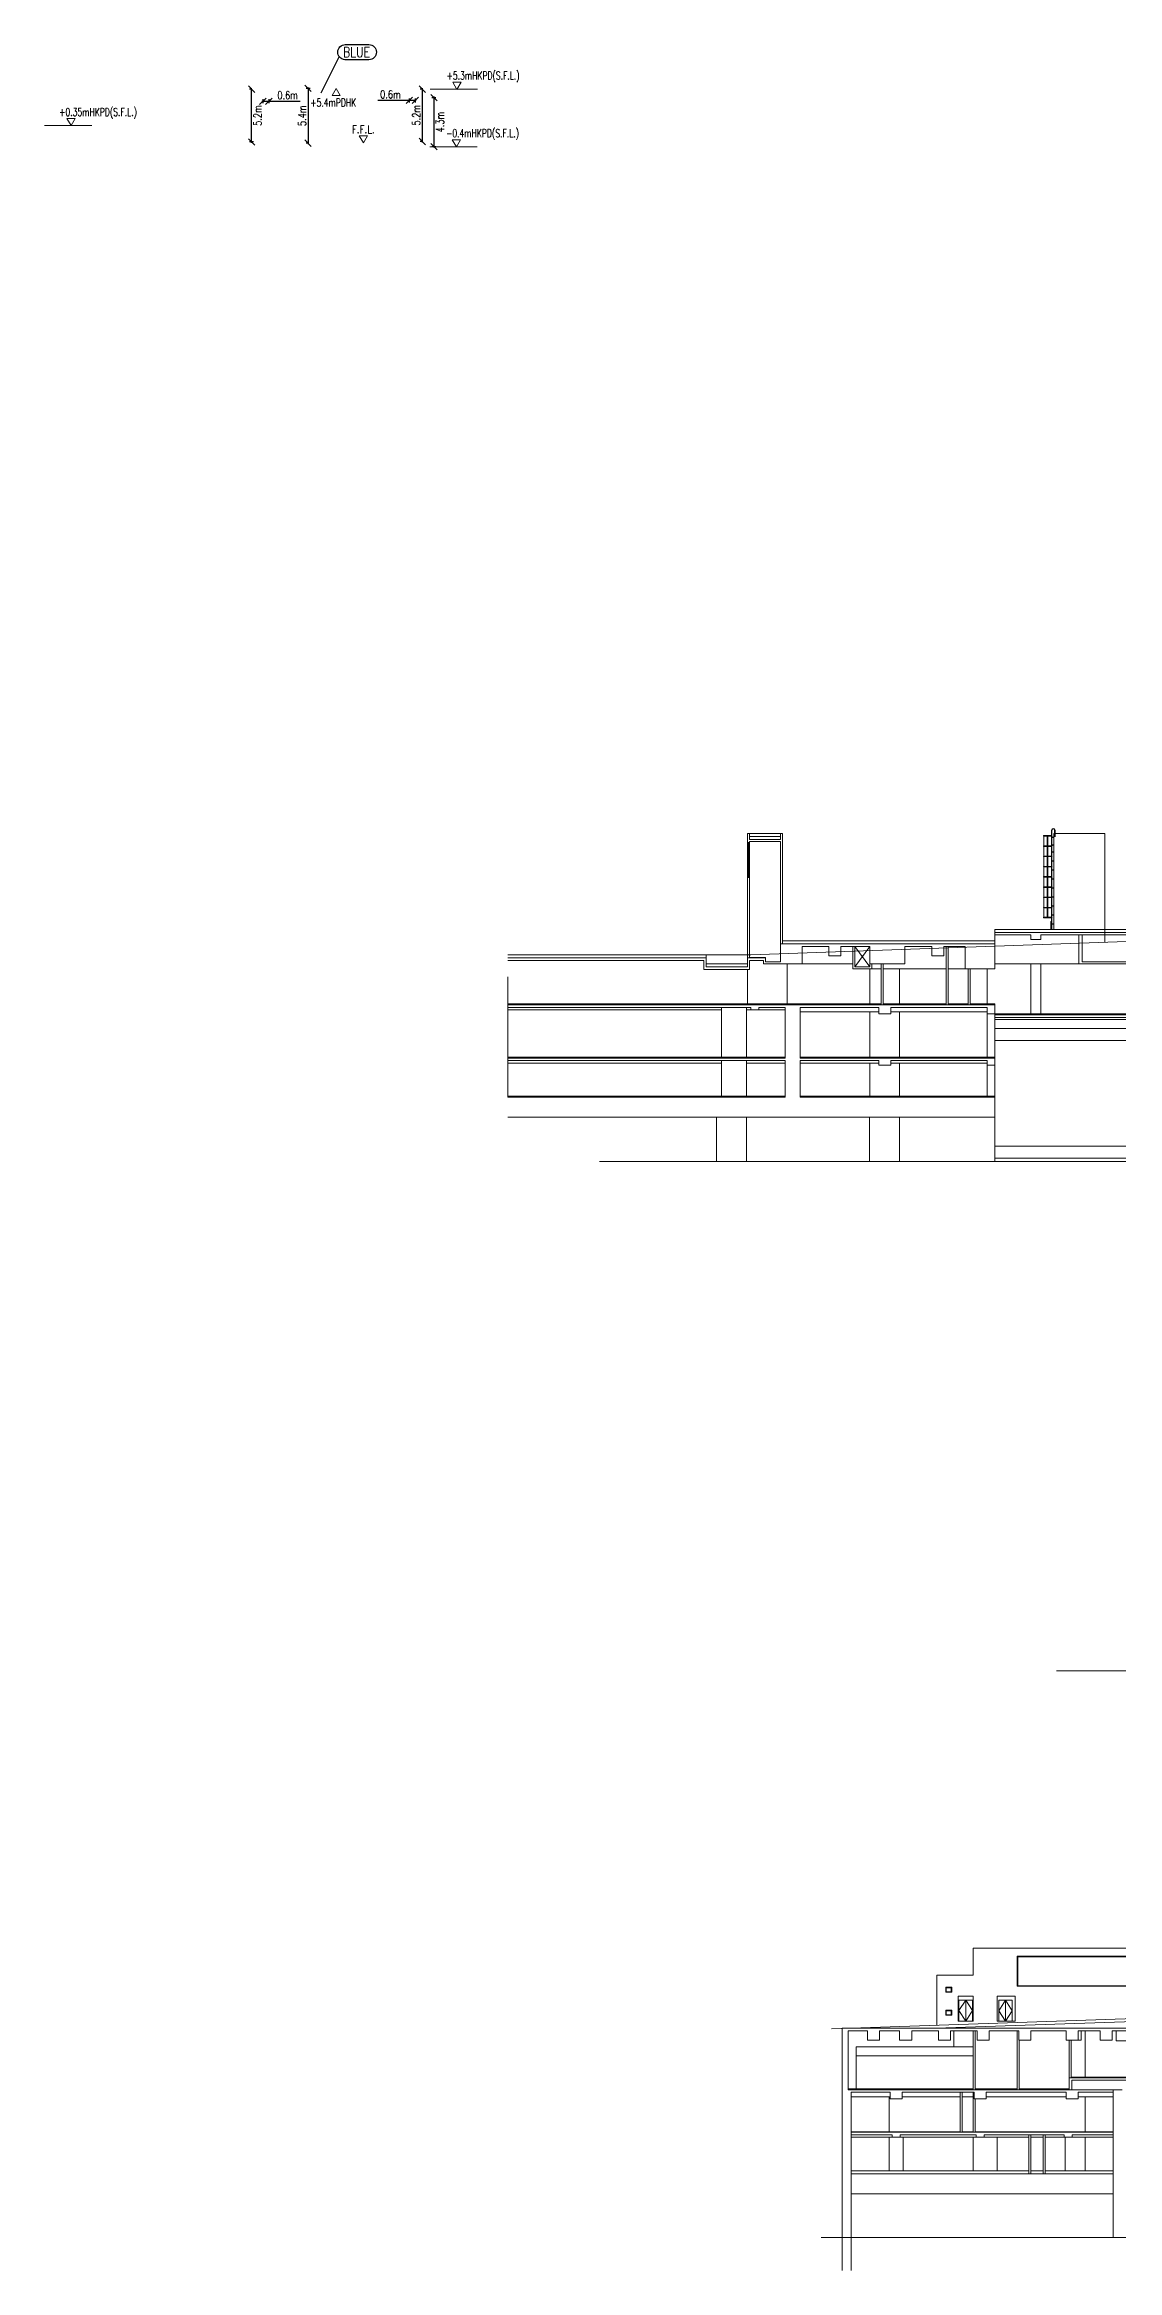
# Model space of a CAD drawing. Header units: millimetres. Extents: x 829698 to 839067, y 817400 to 823544.
# Drawn here: x 836623 to 837696, y 817915 to 820140 of the extents above; entities that cross this region are included whole.
import ezdxf
from ezdxf.enums import TextEntityAlignment as Align

# ---------------------------------------------------------------- set-up
doc = ezdxf.new("R2010")
doc.units = ezdxf.units.MM
doc.layers.add('01-feature', color=8, linetype='Continuous', lineweight=13)
doc.layers.add('01-txt', color=7, linetype='Continuous', lineweight=20)
doc.styles.add('ROMANS', font='romans.shx', dxfattribs={"width": 0.75})
doc.styles.get("Standard").update_dxf_attribs({"font": 'arial.ttf'})
doc.dimstyles.new('ISO-25', dxfattribs={"dimtxt": 2.5, "dimasz": 2.5, "dimexe": 1.25, "dimexo": 0.625, "dimtad": 1, "dimtxsty": 'Standard', "dimcen": 2.5, "dimadec": 0, "dimazin": 0, "dimtfac": 1, "dimtmove": 0, "dimatfit": 3, "dimfxl": 1, "dimarcsym": 0})

# ---------------------------------------------------------------- blocks, each defined once
blk = doc.blocks.new('_Oblique')
at = {"color": 0, "linetype": 'ByBlock', "lineweight": -2}
blk.add_line((-0.5, -0.5), (0.5, 0.5), dxfattribs=at)
blk = doc.blocks.new('*D26')
at = {"layer": '01-txt', "color": 0, "lineweight": -2, "transparency": 16777216}
for p, q in [((836840.6, 820083.6), (836847.6, 820083.6)), ((836841.6, 820085.6), (836841.6, 820081.6)), ((836847.6, 820085.6), (836847.6, 820081.6)), ((836847.6, 820083.6), (836878.9, 820083.6))]:
    blk.add_line(p, q, dxfattribs=at)
at = {"layer": 'Defpoints', "color": 0, "transparency": 16777216}
for p in [(836841.6, 820096.5), (836847.6, 820096.5), (836847.6, 820083.6)]:
    blk.add_point(p, dxfattribs=at)
at = {"layer": '01-txt', "color": 0, "lineweight": -2, "transparency": 16777216, "xscale": 6.4, "yscale": 6.4, "zscale": 6.4, "rotation": 180}
blk.add_blockref('_Oblique', (836841.6, 820083.6), dxfattribs=at)
at = {"layer": '01-txt', "color": 0, "lineweight": -2, "transparency": 16777216, "xscale": 6.4, "yscale": 6.4, "zscale": 6.4}
blk.add_blockref('_Oblique', (836847.6, 820083.6), dxfattribs=at)
at = {"layer": '01-txt', "color": 0, "lineweight": 20, "transparency": 16777216, "insert": (836866.4, 820089.6), "char_height": 8, "attachment_point": 5, "style": 'ROMANS'}
blk.add_mtext('0.6m', dxfattribs=at)
blk = doc.blocks.new('*D27')
at = {"layer": '01-txt', "color": 0, "lineweight": -2, "transparency": 16777216}
for p, q in [((836830.4, 820095.7), (836828.4, 820095.7)), ((836830.4, 820041.9), (836830.4, 820096.7)), ((836832.4, 820042.9), (836828.4, 820042.9))]:
    blk.add_line(p, q, dxfattribs=at)
at = {"layer": 'Defpoints', "color": 0, "transparency": 16777216}
for p in [(836830.4, 820095.7), (836831.1, 820095.7), (836847.9, 820042.9)]:
    blk.add_point(p, dxfattribs=at)
at = {"layer": '01-txt', "color": 0, "lineweight": -2, "transparency": 16777216, "xscale": 6.4, "yscale": 6.4, "zscale": 6.4}
for p, rotation in [((836830.4, 820095.7), 90), ((836830.4, 820042.9), 270)]:
    blk.add_blockref('_Oblique', p, dxfattribs=dict(at, rotation=rotation))
at = {"layer": '01-txt', "color": 0, "lineweight": 20, "transparency": 16777216, "insert": (836836.4, 820069.3), "char_height": 8, "attachment_point": 5, "rotation": 90, "style": 'ROMANS'}
blk.add_mtext('5.2m', dxfattribs=at)
blk = doc.blocks.new('*D28')
at = {"layer": '01-txt', "color": 0, "lineweight": -2, "transparency": 16777216}
for p, q in [((836888.8, 820096.5), (836884.8, 820096.5)), ((836886.8, 820097.5), (836886.8, 820040.7)), ((836886.8, 820041.7), (836884.8, 820041.7))]:
    blk.add_line(p, q, dxfattribs=at)
at = {"layer": 'Defpoints', "color": 0, "transparency": 16777216}
for p in [(836914.9, 820096.5), (836886.8, 820041.7), (836886.8, 820041.7)]:
    blk.add_point(p, dxfattribs=at)
at = {"layer": '01-txt', "color": 0, "lineweight": -2, "transparency": 16777216, "xscale": 6.4, "yscale": 6.4, "zscale": 6.4}
for p, rotation in [((836886.8, 820096.5), 90), ((836886.8, 820041.7), 270)]:
    blk.add_blockref('_Oblique', p, dxfattribs=dict(at, rotation=rotation))
at = {"layer": '01-txt', "color": 0, "lineweight": 20, "transparency": 16777216, "insert": (836880.8, 820069.1), "char_height": 8, "attachment_point": 5, "rotation": 90, "style": 'ROMANS'}
blk.add_mtext('5.4m', dxfattribs=at)
blk = doc.blocks.new('*D29')
at = {"layer": '01-txt', "color": 0, "lineweight": -2, "transparency": 16777216}
for p, q in [((837001.6, 820095.7), (836999, 820095.7)), ((837001, 820096.7), (837001, 820042.4)), ((837001.1, 820043.4), (836999, 820043.4))]:
    blk.add_line(p, q, dxfattribs=at)
at = {"layer": 'Defpoints', "color": 0, "transparency": 16777216}
for p in [(837003.6, 820095.7), (837001, 820043.4), (837003.1, 820043.4)]:
    blk.add_point(p, dxfattribs=at)
at = {"layer": '01-txt', "color": 0, "lineweight": -2, "transparency": 16777216, "xscale": 6.4, "yscale": 6.4, "zscale": 6.4}
for p, rotation in [((837001, 820095.7), 90), ((837001, 820043.4), 270)]:
    blk.add_blockref('_Oblique', p, dxfattribs=dict(at, rotation=rotation))
at = {"layer": '01-txt', "color": 0, "lineweight": 20, "transparency": 16777216, "insert": (836995, 820069.6), "char_height": 8, "attachment_point": 5, "rotation": 90, "style": 'ROMANS'}
blk.add_mtext('5.2m', dxfattribs=at)
blk = doc.blocks.new('*D30')
at = {"layer": '01-txt', "color": 0, "lineweight": -2, "transparency": 16777216}
for p, q in [((836988, 820084.5), (836956.7, 820084.5)), ((836988, 820086.5), (836988, 820082.5)), ((836995, 820084.5), (836988, 820084.5)), ((836994, 820086.5), (836994, 820082.5))]:
    blk.add_line(p, q, dxfattribs=at)
at = {"layer": 'Defpoints', "color": 0, "transparency": 16777216}
for p in [(836988, 820096.5), (836994, 820096.5), (836988, 820084.5)]:
    blk.add_point(p, dxfattribs=at)
at = {"layer": '01-txt', "color": 0, "lineweight": -2, "transparency": 16777216, "xscale": 6.4, "yscale": 6.4, "zscale": 6.4, "rotation": 180}
blk.add_blockref('_Oblique', (836988, 820084.5), dxfattribs=at)
at = {"layer": '01-txt', "color": 0, "lineweight": -2, "transparency": 16777216, "xscale": 6.4, "yscale": 6.4, "zscale": 6.4}
blk.add_blockref('_Oblique', (836994, 820084.5), dxfattribs=at)
at = {"layer": '01-txt', "color": 0, "lineweight": 20, "transparency": 16777216, "insert": (836969.2, 820090.5), "char_height": 8, "attachment_point": 5, "style": 'ROMANS'}
blk.add_mtext('0.6m', dxfattribs=at)
blk = doc.blocks.new('*D31')
at = {"layer": '01-txt', "color": 0, "lineweight": -2, "transparency": 16777216}
for p, q in [((837012.7, 820088.3), (837012.7, 820037.3)), ((837010.7, 820087.3), (837014.7, 820087.3)), ((837010.7, 820038.3), (837014.7, 820038.3))]:
    blk.add_line(p, q, dxfattribs=at)
at = {"layer": 'Defpoints', "color": 0, "transparency": 16777216}
for p in [(837008, 820087.3), (837008.5, 820038.3), (837012.7, 820038.3)]:
    blk.add_point(p, dxfattribs=at)
at = {"layer": '01-txt', "color": 0, "lineweight": -2, "transparency": 16777216, "xscale": 6.4, "yscale": 6.4, "zscale": 6.4}
for p, rotation in [((837012.7, 820087.3), 90), ((837012.7, 820038.3), 270)]:
    blk.add_blockref('_Oblique', p, dxfattribs=dict(at, rotation=rotation))
at = {"layer": '01-txt', "color": 0, "lineweight": 20, "transparency": 16777216, "insert": (837018.7, 820062.8), "char_height": 8, "attachment_point": 5, "rotation": 90, "style": 'ROMANS'}
blk.add_mtext('4.3m', dxfattribs=at)

msp = doc.modelspace()

# ---------------------------------------------------------------- linework, layer by layer
at = {"layer": '01-feature', "color": 8}
for p, q in [((837629.957, 819354.949), (837629.957, 819349.499)), ((837630.357, 819354.949), (837630.357, 819349.399)), ((837633.057, 819354.949), (837633.057, 819348.759)), ((837633.457, 819354.949), (837633.457, 819348.759)), ((837621.757, 819348.999), (837621.757, 819349.499)), ((837630.157, 819349.499), (837621.757, 819349.499)), ((837630.157, 819348.999), (837621.757, 819348.999)), ((837621.757, 819338.749), (837621.757, 819339.249)), ((837630.157, 819339.249), (837621.757, 819339.249)), ((837630.157, 819338.749), (837621.757, 819338.749)), ((837622.266, 819339.249), (837622.266, 819348.999)), ((837622.266, 819328.999), (837622.266, 819338.749)), ((837622.366, 819339.249), (837622.366, 819348.999)), ((837622.366, 819328.999), (837622.366, 819338.749)), ((837625.707, 819339.249), (837625.707, 819348.999)), ((837625.707, 819328.999), (837625.707, 819338.749)), ((837626.207, 819339.249), (837626.207, 819348.999)), ((837626.207, 819328.999), (837626.207, 819338.749)), ((837629.957, 819348.999), (837629.957, 819339.249)), ((837629.957, 819338.749), (837629.957, 819328.999)), ((837630.357, 819349.099), (837630.357, 819347.949)), ((837630.357, 819348.999), (837630.357, 819347.949)), ((837630.357, 819347.949), (837632.097, 819347.949)), ((837630.357, 819347.549), (837632.097, 819347.549)), ((837630.357, 819347.549), (837630.357, 819340.449)), ((837630.357, 819340.449), (837632.097, 819340.449)), ((837630.357, 819340.049), (837630.357, 819339.149)), ((837630.357, 819340.049), (837632.097, 819340.049)), ((837630.357, 819338.849), (837630.357, 819328.899)), ((837630.357, 819333.399), (837632.097, 819333.399)), ((837630.357, 819332.999), (837632.097, 819332.999)), ((837632.097, 819348.249), (837632.157, 819348.249)), ((837632.097, 819348.249), (837632.097, 819347.249)), ((837632.097, 819347.249), (837632.157, 819347.249)), ((837632.097, 819340.749), (837632.157, 819340.749)), ((837632.097, 819340.749), (837632.097, 819339.749)), ((837632.097, 819339.749), (837632.157, 819339.749)), ((837632.097, 819333.699), (837632.157, 819333.699)), ((837632.097, 819333.699), (837632.097, 819332.699)), ((837632.097, 819332.699), (837632.157, 819332.699)), ((837632.757, 819348.759), (837633.757, 819348.759)), ((837632.757, 819348.759), (837632.757, 819348.699)), ((837633.757, 819348.759), (837633.757, 819348.699)), ((837621.757, 819328.499), (837621.757, 819328.999)), ((837630.157, 819328.999), (837621.757, 819328.999)), ((837630.157, 819328.499), (837621.757, 819328.499)), ((837621.757, 819318.249), (837621.757, 819318.749)), ((837630.157, 819318.749), (837621.757, 819318.749)), ((837630.157, 819318.249), (837621.757, 819318.249)), ((837622.266, 819318.749), (837622.266, 819328.499)), ((837622.266, 819308.499), (837622.266, 819318.249)), ((837622.366, 819318.749), (837622.366, 819328.499)), ((837622.366, 819308.499), (837622.366, 819318.249)), ((837625.707, 819318.749), (837625.707, 819328.499)), ((837625.707, 819308.499), (837625.707, 819318.249)), ((837626.207, 819318.749), (837626.207, 819328.499)), ((837626.207, 819308.499), (837626.207, 819318.249)), ((837629.957, 819328.499), (837629.957, 819318.749)), ((837629.957, 819318.249), (837629.957, 819308.499)), ((837630.357, 819328.599), (837630.357, 819318.649)), ((837630.357, 819324.399), (837632.097, 819324.399)), ((837630.357, 819323.999), (837632.097, 819323.999)), ((837630.357, 819318.349), (837630.357, 819308.399)), ((837630.357, 819315.399), (837632.097, 819315.399)), ((837630.357, 819314.999), (837632.097, 819314.999)), ((837632.097, 819324.699), (837632.157, 819324.699)), ((837632.097, 819324.699), (837632.097, 819323.699)), ((837632.097, 819323.699), (837632.157, 819323.699)), ((837632.097, 819315.699), (837632.157, 819315.699)), ((837632.097, 819315.699), (837632.097, 819314.699)), ((837632.097, 819314.699), (837632.157, 819314.699)), ((837621.757, 819307.999), (837621.757, 819308.499)), ((837630.157, 819308.499), (837621.757, 819308.499)), ((837630.157, 819307.999), (837621.757, 819307.999)), ((837621.757, 819297.749), (837621.757, 819298.249)), ((837630.157, 819298.249), (837621.757, 819298.249)), ((837630.157, 819297.749), (837621.757, 819297.749)), ((837621.757, 819287.499), (837621.757, 819287.999)), ((837630.157, 819287.999), (837621.757, 819287.999)), ((837630.157, 819287.499), (837621.757, 819287.499)), ((837622.266, 819298.249), (837622.266, 819307.999)), ((837622.266, 819287.999), (837622.266, 819297.749)), ((837622.266, 819277.749), (837622.266, 819287.499)), ((837622.366, 819298.249), (837622.366, 819307.999)), ((837622.366, 819287.999), (837622.366, 819297.749)), ((837622.366, 819277.749), (837622.366, 819287.499)), ((837625.707, 819298.249), (837625.707, 819307.999)), ((837625.707, 819287.999), (837625.707, 819297.749)), ((837625.707, 819277.749), (837625.707, 819287.499)), ((837626.207, 819298.249), (837626.207, 819307.999)), ((837626.207, 819287.999), (837626.207, 819297.749)), ((837626.207, 819277.749), (837626.207, 819287.499)), ((837629.957, 819307.999), (837629.957, 819298.249)), ((837629.957, 819297.749), (837629.957, 819287.999)), ((837629.957, 819287.499), (837629.957, 819277.749)), ((837630.357, 819308.099), (837630.357, 819298.149)), ((837630.357, 819306.399), (837632.097, 819306.399)), ((837630.357, 819305.999), (837632.097, 819305.999)), ((837630.357, 819297.849), (837630.357, 819287.899)), ((837630.357, 819297.399), (837632.097, 819297.399)), ((837630.357, 819296.999), (837632.097, 819296.999)), ((837630.357, 819288.399), (837632.097, 819288.399)), ((837630.357, 819287.999), (837632.097, 819287.999)), ((837630.357, 819287.599), (837630.357, 819277.649)), ((837632.097, 819306.699), (837632.157, 819306.699)), ((837632.097, 819306.699), (837632.097, 819305.699)), ((837632.097, 819305.699), (837632.157, 819305.699)), ((837632.097, 819297.699), (837632.157, 819297.699)), ((837632.097, 819297.699), (837632.097, 819296.699)), ((837632.097, 819296.699), (837632.157, 819296.699)), ((837632.097, 819288.699), (837632.157, 819288.699)), ((837632.097, 819288.699), (837632.097, 819287.699)), ((837632.097, 819287.699), (837632.157, 819287.699)), ((837621.757, 819277.249), (837621.757, 819277.749)), ((837630.157, 819277.749), (837621.757, 819277.749)), ((837630.157, 819277.249), (837621.757, 819277.249)), ((837621.757, 819267.449), (837621.757, 819267.949)), ((837630.157, 819267.949), (837621.757, 819267.949)), ((837630.157, 819267.449), (837621.757, 819267.449)), ((837622.266, 819267.949), (837622.266, 819277.249)), ((837622.366, 819267.949), (837622.366, 819277.249)), ((837625.707, 819267.949), (837625.707, 819277.249)), ((837626.207, 819267.949), (837626.207, 819277.249)), ((837629.957, 819277.249), (837629.957, 819267.949)), ((837629.957, 819267.449), (837629.957, 819255.699)), ((837630.357, 819279.399), (837632.097, 819279.399)), ((837630.357, 819278.999), (837632.097, 819278.999)), ((837630.357, 819277.349), (837630.357, 819270.399)), ((837630.357, 819270.399), (837632.097, 819270.399)), ((837630.357, 819267.849), (837630.357, 819269.999)), ((837630.357, 819269.999), (837632.097, 819269.999)), ((837630.357, 819261.399), (837630.357, 819267.549)), ((837632.097, 819279.699), (837632.157, 819279.699)), ((837632.097, 819279.699), (837632.097, 819278.699)), ((837632.097, 819278.699), (837632.157, 819278.699)), ((837632.097, 819270.699), (837632.157, 819270.699)), ((837632.097, 819270.699), (837632.097, 819269.699)), ((837632.097, 819269.699), (837632.157, 819269.699)), ((837630.357, 819261.399), (837632.097, 819261.399)), ((837630.357, 819260.999), (837632.097, 819260.999)), ((837630.357, 819260.999), (837630.357, 819255.699)), ((837632.097, 819261.699), (837632.157, 819261.699)), ((837632.097, 819261.699), (837632.097, 819260.699)), ((837632.097, 819260.699), (837632.157, 819260.699))]:
    msp.add_line(p, q, dxfattribs=at)
at = {"layer": '01-feature'}
for p, q in [((837326.156, 819351.699), (837328.156, 819351.699)), ((837326.156, 819351.699), (837326.156, 819342.699)), ((837326.156, 819342.699), (837328.156, 819342.699)), ((837326.656, 819342.199), (837326.656, 819308.199)), ((837327.656, 819342.199), (837327.656, 819308.199)), ((837328.156, 819351.699), (837328.156, 819345.699)), ((837359.157, 819351.699), (837328.156, 819351.699)), ((837359.157, 819348.699), (837328.156, 819348.699)), ((837328.156, 819345.699), (837359.157, 819345.699)), ((837328.156, 819343.699), (837359.157, 819343.699)), ((837328.156, 819343.699), (837328.156, 819342.699)), ((837359.157, 819351.699), (837361.157, 819351.699)), ((837359.157, 819351.699), (837359.157, 819345.699)), ((837359.157, 819343.699), (837359.157, 819241.199)), ((837361.157, 819351.699), (837361.157, 819241.199)), ((837632.157, 819351.699), (837683.157, 819351.699)), ((837632.157, 819351.699), (837632.157, 819255.699)), ((837683.157, 819255.699), (837683.157, 819351.699)), ((837326.156, 819307.699), (837328.156, 819307.699)), ((837326.156, 819307.699), (837326.156, 819227.199)), ((837328.156, 819307.699), (837328.156, 819227.199)), ((837329.407, 819230.199), (838011.157, 819254.699)), ((837573.366, 819244.199), (837361.157, 819244.199)), ((838014.833, 819255.699), (837573.366, 819255.699)), ((837573.366, 819252.699), (837573.366, 819255.699)), ((838051.657, 819252.699), (837573.366, 819252.699)), ((837573.366, 819252.699), (837573.366, 819241.199)), ((837609.157, 819250.199), (837573.366, 819250.199)), ((837609.157, 819250.199), (837609.157, 819245.599)), ((837619.157, 819245.599), (837609.157, 819245.599)), ((837704.261, 819250.199), (837619.157, 819250.199)), ((837619.157, 819250.199), (837619.157, 819245.599)), ((837657.172, 819250.199), (837657.172, 819221.199)), ((837660.661, 819250.199), (837660.661, 819223.199)), ((837683.157, 819255.699), (837683.157, 819242.912)), ((837284.757, 819230.199), (837086.479, 819230.199)), ((837284.757, 819227.199), (837086.479, 819227.199)), ((837282.257, 819224.699), (837086.479, 819224.699)), ((837282.257, 819224.699), (837282.257, 819215.699)), ((837284.757, 819227.199), (837284.757, 819230.199)), ((837284.757, 819230.199), (837329.407, 819230.199)), ((837284.757, 819227.199), (837284.757, 819218.199)), ((837326.156, 819221.199), (837284.757, 819221.199)), ((837326.156, 819227.199), (837326.156, 819218.199)), ((837344.157, 819227.199), (837326.156, 819227.199)), ((837344.157, 819227.699), (837328.156, 819227.699)), ((837328.156, 819224.699), (837328.156, 819215.699)), ((837342.157, 819224.699), (837328.156, 819224.699)), ((837342.157, 819224.699), (837342.157, 819221.199)), ((837380.657, 819221.199), (837342.157, 819221.199)), ((837344.157, 819227.199), (837344.157, 819227.699)), ((837344.157, 819227.199), (837344.157, 819223.199)), ((837359.157, 819223.199), (837344.157, 819223.199)), ((837573.366, 819241.199), (837359.157, 819241.199)), ((837359.157, 819241.199), (837359.157, 819223.199)), ((837431.206, 819221.199), (837361.157, 819221.199)), ((837365.657, 819221.199), (837365.657, 819181.199)), ((837407.407, 819238.799), (837380.657, 819238.799)), ((837380.657, 819238.799), (837380.657, 819221.199)), ((837407.407, 819238.799), (837407.407, 819229.199)), ((837419.407, 819229.199), (837407.407, 819229.199)), ((837448.157, 819238.799), (837419.407, 819238.799)), ((837419.407, 819238.799), (837419.407, 819229.199)), ((837431.206, 819238.799), (837431.206, 819216.199)), ((837448.206, 819218.199), (837433.206, 819238.799)), ((837433.206, 819218.199), (837448.206, 819238.799)), ((837433.206, 819238.799), (837433.206, 819218.199)), ((837433.206, 819234.469), (837433.206, 819218.199)), ((837433.206, 819232.699), (837433.206, 819218.199)), ((837448.157, 819238.799), (837448.157, 819221.199)), ((837483.157, 819221.199), (837448.157, 819221.199)), ((837448.206, 819221.199), (837448.206, 819218.199)), ((837448.206, 819221.199), (837448.206, 819218.199)), ((837450.206, 819221.199), (837450.206, 819216.199)), ((837459.657, 819221.199), (837459.657, 819180.199)), ((837461.657, 819221.199), (837461.657, 819180.199)), ((837510.415, 819238.799), (837483.157, 819238.799)), ((837483.157, 819238.799), (837483.157, 819221.199)), ((837510.415, 819238.799), (837510.415, 819229.199)), ((837522.415, 819229.199), (837510.415, 819229.199)), ((837543.657, 819238.799), (837522.415, 819238.799)), ((837522.415, 819238.799), (837522.415, 819229.199)), ((837524.652, 819238.799), (837524.652, 819180.199)), ((837526.657, 819238.799), (837526.657, 819180.199)), ((837543.657, 819238.799), (837543.657, 819216.199)), ((837573.366, 819241.199), (837573.366, 819216.199)), ((837573.366, 819238.799), (837573.366, 819216.199)), ((837573.366, 819238.799), (837573.366, 819216.199)), ((837657.172, 819221.199), (837573.366, 819221.199)), ((837609.157, 819221.199), (837609.157, 819171.199)), ((837619.157, 819221.199), (837619.157, 819171.199)), ((837914.657, 819221.199), (837657.172, 819221.199)), ((837916.657, 819223.199), (837660.661, 819223.199)), ((837086.479, 819088.199), (837086.479, 819208.375)), ((837328.156, 819215.699), (837282.257, 819215.699)), ((837326.156, 819218.199), (837284.757, 819218.199)), ((837326.157, 819215.699), (837326.157, 819181.199)), ((837450.206, 819216.199), (837431.206, 819216.199)), ((837448.206, 819218.199), (837433.206, 819218.199)), ((837448.157, 819216.199), (837448.157, 819181.199)), ((837450.206, 819216.199), (837459.657, 819216.199)), ((837461.657, 819216.199), (837524.652, 819216.199)), ((837478.108, 819216.199), (837478.108, 819181.199)), ((837526.657, 819216.199), (837543.657, 819216.199)), ((837573.366, 819216.199), (837543.657, 819216.199)), ((837546.657, 819216.199), (837546.657, 819180.199)), ((837548.684, 819216.199), (837548.684, 819180.199)), ((837565.622, 819216.199), (837565.622, 819181.199)), ((837459.657, 819181.199), (837086.479, 819181.199)), ((837573.366, 819180.199), (837086.479, 819180.199)), ((837329.406, 819177.699), (837086.479, 819177.699)), ((837300.157, 819177.699), (837300.157, 819128.199)), ((837325.157, 819177.699), (837325.157, 819128.199)), ((837329.406, 819177.699), (837329.406, 819175.199)), ((837363.656, 819177.699), (837337.406, 819177.699)), ((837337.406, 819177.699), (837337.406, 819175.199)), ((837363.656, 819177.699), (837363.656, 819127.199)), ((837457.157, 819177.699), (837378.656, 819177.699)), ((837378.656, 819177.699), (837378.656, 819127.199)), ((837457.157, 819177.699), (837457.157, 819171.199)), ((837524.652, 819181.199), (837461.657, 819181.199)), ((837565.622, 819177.699), (837469.157, 819177.699)), ((837469.157, 819177.699), (837469.157, 819171.199)), ((837546.657, 819181.199), (837526.657, 819181.199)), ((837573.366, 819181.199), (837548.684, 819181.199)), ((837565.622, 819177.699), (837565.622, 819171.199)), ((837573.366, 819181.199), (837573.366, 819180.199)), ((837573.366, 819180.199), (837573.366, 819169.199)), ((837300.157, 819175.199), (837086.479, 819175.199)), ((837363.656, 819175.199), (837325.157, 819175.199)), ((837337.406, 819175.199), (837329.406, 819175.199)), ((837457.157, 819173.199), (837378.656, 819173.199)), ((837448.157, 819173.199), (837448.157, 819128.199)), ((837469.157, 819171.199), (837457.157, 819171.199)), ((837565.622, 819173.199), (837469.157, 819173.199)), ((837478.108, 819173.199), (837478.108, 819128.199)), ((837565.622, 819171.199), (837565.622, 819128.199)), ((837573.366, 819171.199), (837565.622, 819171.199)), ((837573.366, 819171.199), (837914.657, 819171.199)), ((837573.366, 819170.199), (837914.657, 819170.199)), ((837573.366, 819169.199), (837573.366, 819127.199)), ((838209.657, 819167.749), (837573.366, 819167.749)), ((838166.551, 819165.849), (837573.366, 819165.849)), ((837573.366, 819156.849), (838030.638, 819156.849)), ((838151.327, 819144.849), (837573.366, 819144.849)), ((837363.656, 819128.199), (837086.479, 819128.199)), ((837363.656, 819127.199), (837086.479, 819127.199)), ((837363.656, 819124.699), (837086.479, 819124.699)), ((837300.157, 819122.199), (837086.479, 819122.199)), ((837300.157, 819124.699), (837300.157, 819089.199)), ((837325.157, 819124.699), (837325.157, 819089.199)), ((837363.656, 819122.199), (837325.157, 819122.199)), ((837363.656, 819124.699), (837363.656, 819088.199)), ((837573.366, 819128.199), (837378.656, 819128.199)), ((837573.366, 819127.199), (837378.656, 819127.199)), ((837457.157, 819124.699), (837378.656, 819124.699)), ((837378.656, 819124.699), (837378.656, 819088.199)), ((837457.157, 819122.199), (837378.656, 819122.199)), ((837448.157, 819122.199), (837448.157, 819089.199)), ((837457.157, 819124.699), (837457.157, 819120.199)), ((837469.157, 819120.199), (837457.157, 819120.199)), ((837565.622, 819124.699), (837469.157, 819124.699)), ((837469.157, 819124.699), (837469.157, 819120.199)), ((837565.622, 819122.199), (837469.157, 819122.199)), ((837478.108, 819122.199), (837478.108, 819089.199)), ((837565.622, 819124.699), (837565.622, 819120.199)), ((837573.366, 819120.199), (837565.622, 819120.199)), ((837565.622, 819120.199), (837565.622, 819089.199)), ((837573.366, 819127.199), (837573.366, 819023.814)), ((837363.656, 819089.199), (837086.479, 819089.199)), ((837363.656, 819088.199), (837086.479, 819088.199)), ((837573.366, 819089.199), (837378.656, 819089.199)), ((837573.366, 819088.199), (837378.656, 819088.199)), ((837573.366, 819068.199), (837086.479, 819068.199)), ((837295.157, 819023.814), (837295.157, 819068.199)), ((837325.157, 819023.814), (837325.157, 819068.199)), ((837448.108, 819023.814), (837448.108, 819068.199)), ((837478.108, 819023.814), (837478.108, 819068.199)), ((838151.327, 819039.199), (837573.366, 819039.199)), ((838151.327, 819027.199), (837573.366, 819027.199)), ((837551.633, 818237.289), (837740.133, 818237.289)), ((837551.633, 818210.289), (837551.633, 818237.289)), ((837515.133, 818210.289), (837551.633, 818210.289)), ((837515.133, 818210.289), (837515.133, 818160.325)), ((837537.433, 818185.527), (837537.433, 818164.527)), ((837537.433, 818185.527), (837550.833, 818185.527)), ((837544.133, 818185.527), (837544.133, 818164.527)), ((837550.833, 818185.527), (837550.833, 818164.527)), ((837577.183, 818185.366), (837577.183, 818164.366)), ((837577.183, 818185.366), (837590.583, 818185.366)), ((837583.883, 818185.366), (837583.883, 818164.366)), ((837590.583, 818185.366), (837590.583, 818164.366)), ((837900.133, 818173.289), (837410.133, 818156.789)), ((837420.633, 818157.289), (837465.45, 818157.289)), ((837420.633, 818157.289), (837420.633, 817915.152)), ((837426.633, 818157.289), (837721.617, 818157.289)), ((837426.633, 818154.789), (837445.883, 818154.789)), ((837426.633, 818154.789), (837426.633, 818095.789)), ((837445.883, 818154.789), (837445.883, 818145.289)), ((837457.883, 818154.789), (837478.133, 818154.789)), ((837457.883, 818154.789), (837457.883, 818145.289)), ((837475.45, 818157.289), (837510.784, 818157.289)), ((837478.133, 818154.789), (837478.133, 818145.289)), ((837490.133, 818154.789), (837516.883, 818154.789)), ((837490.133, 818154.789), (837490.133, 818145.289)), ((837900.234, 818170.291), (837514.123, 818157.289)), ((837516.883, 818154.789), (837516.883, 818145.289)), ((837520.784, 818157.289), (837556.117, 818157.289)), ((837528.883, 818154.789), (837555.633, 818154.789)), ((837528.883, 818154.789), (837528.883, 818145.289)), ((837532.133, 818154.789), (837532.133, 818138.789)), ((837537.433, 818164.527), (837550.833, 818164.527)), ((837551.633, 818154.789), (837551.633, 818095.789)), ((837553.633, 818154.789), (837553.633, 818095.789)), ((837555.633, 818154.789), (837555.633, 818145.289)), ((837566.117, 818157.289), (837604.284, 818157.289)), ((837567.633, 818154.789), (837597.133, 818154.789)), ((837567.633, 818154.789), (837567.633, 818145.289)), ((837577.183, 818164.366), (837590.583, 818164.366)), ((837595.633, 818154.789), (837595.633, 818095.789)), ((837597.133, 818154.789), (837597.133, 818145.289)), ((837609.133, 818154.789), (837644.534, 818154.789)), ((837609.133, 818154.789), (837609.133, 818145.289)), ((837614.284, 818157.289), (837654.117, 818157.289)), ((837644.534, 818154.789), (837644.534, 818145.289)), ((837656.555, 818154.789), (837678.633, 818154.789)), ((837656.555, 818154.789), (837656.555, 818145.289)), ((837659.408, 818154.789), (837659.408, 818145.289)), ((837663.633, 818154.789), (837663.633, 818108.289)), ((837664.117, 818157.289), (837695.09, 818157.289)), ((837678.633, 818154.789), (837678.633, 818145.289)), ((837690.633, 818154.789), (837721.617, 818154.789)), ((837690.633, 818154.789), (837690.633, 818145.289)), ((837694.578, 818154.789), (837694.578, 818144.789)), ((837434.633, 818138.789), (837551.633, 818138.789)), ((837434.633, 818138.789), (837434.633, 818096.789)), ((837434.633, 818129.789), (837551.633, 818129.789)), ((837445.883, 818145.289), (837457.883, 818145.289)), ((837478.133, 818145.289), (837490.133, 818145.289)), ((837516.883, 818145.289), (837528.883, 818145.289)), ((837555.633, 818145.289), (837567.633, 818145.289)), ((837597.133, 818145.289), (837609.133, 818145.289)), ((837597.633, 818145.289), (837597.633, 818095.789)), ((837644.534, 818145.289), (837656.555, 818145.289)), ((837647.633, 818145.289), (837647.633, 818107.789)), ((837649.633, 818145.289), (837649.633, 818107.789)), ((837656.555, 818145.289), (837659.408, 818145.289)), ((837678.633, 818145.289), (837690.633, 818145.289)), ((837694.578, 818144.789), (837723.578, 818144.789)), ((837647.633, 818107.789), (837864.633, 818107.789)), ((837647.633, 818107.789), (837647.633, 818095.789)), ((837649.633, 818108.289), (837786.133, 818108.289)), ((837426.633, 818096.789), (837551.633, 818096.789)), ((837426.633, 818095.789), (837691.367, 818095.789)), ((837429.633, 818093.289), (837468.633, 818093.289)), ((837429.633, 818093.289), (837429.633, 817915.152)), ((837429.633, 818088.789), (837468.633, 818088.789)), ((837467.633, 818088.789), (837467.633, 818053.789)), ((837468.633, 818093.289), (837468.633, 818086.789)), ((837468.633, 818086.789), (837480.633, 818086.789)), ((837480.633, 818093.289), (837552.633, 818093.289)), ((837480.633, 818093.289), (837480.633, 818086.789)), ((837480.633, 818088.789), (837538.633, 818088.789)), ((837538.633, 818093.289), (837538.633, 818053.289)), ((837540.633, 818093.289), (837540.633, 818053.289)), ((837540.633, 818088.789), (837551.633, 818088.789)), ((837551.633, 818093.289), (837551.633, 818053.289)), ((837552.633, 818093.289), (837552.633, 818086.789)), ((837552.633, 818086.789), (837564.633, 818086.789)), ((837553.633, 818096.789), (837595.633, 818096.789)), ((837553.633, 818086.789), (837553.633, 818053.289)), ((837564.633, 818093.289), (837644.534, 818093.289)), ((837564.633, 818093.289), (837564.633, 818086.789)), ((837564.633, 818088.789), (837644.534, 818088.789)), ((837597.633, 818096.789), (837647.633, 818096.789)), ((837644.534, 818093.289), (837644.534, 818086.789)), ((837644.534, 818086.789), (837656.555, 818086.789)), ((837656.555, 818093.289), (837691.367, 818093.289)), ((837656.555, 818093.289), (837656.555, 818086.789)), ((837656.555, 818088.789), (837691.367, 818088.789)), ((837663.633, 818088.789), (837663.633, 818053.789)), ((837691.367, 818095.789), (837691.367, 817948.285)), ((837691.367, 818095.789), (837700.486, 818095.789)), ((837429.633, 818053.789), (837538.633, 818053.789)), ((837429.633, 818053.289), (837691.367, 818053.289)), ((837429.633, 818050.789), (837470.633, 818050.789)), ((837429.633, 818048.289), (837607.133, 818048.289)), ((837467.633, 818014.789), (837467.633, 818048.289)), ((837470.633, 818050.789), (837470.633, 818048.289)), ((837470.633, 818048.289), (837478.633, 818048.289)), ((837478.633, 818050.789), (837554.633, 818050.789)), ((837478.633, 818050.789), (837478.633, 818048.289)), ((837481.633, 818014.789), (837481.633, 818048.289)), ((837540.633, 818053.789), (837551.633, 818053.789)), ((837551.633, 818014.789), (837551.633, 818048.289)), ((837553.633, 818053.789), (837691.367, 818053.789)), ((837554.633, 818050.789), (837554.633, 818048.289)), ((837554.633, 818048.289), (837562.633, 818048.289)), ((837562.633, 818050.789), (837642.39, 818050.789)), ((837562.633, 818050.789), (837562.633, 818048.289)), ((837575.633, 818014.789), (837575.633, 818048.289)), ((837607.133, 818011.789), (837607.133, 818050.789)), ((837609.133, 818011.789), (837609.133, 818050.789)), ((837609.133, 818048.289), (837621.633, 818048.289)), ((837621.633, 818011.789), (837621.633, 818050.789)), ((837623.633, 818011.789), (837623.633, 818050.789)), ((837623.633, 818048.289), (837691.367, 818048.289)), ((837642.39, 818050.789), (837642.39, 818048.289)), ((837642.39, 818048.289), (837650.414, 818048.289)), ((837643.633, 818014.789), (837643.633, 818048.289)), ((837650.414, 818050.789), (837691.367, 818050.789)), ((837650.414, 818050.789), (837650.414, 818048.289)), ((837663.633, 818014.789), (837663.633, 818048.289)), ((837429.633, 818011.789), (837691.367, 818011.789)), ((837621.633, 818014.789), (837609.133, 818014.789)), ((837429.633, 817991.789), (837691.367, 817991.789))]:
    msp.add_line(p, q, dxfattribs=at)
for points in [[(837326.156, 819307.699), (837328.156, 819307.699), (837328.156, 819342.699), (837326.156, 819342.699)], [(837326.656, 819342.199), (837327.656, 819342.199), (837327.656, 819342.699), (837326.656, 819342.699)], [(837326.773, 819341.363), (837327.639, 819341.863), (837327.589, 819341.949), (837326.723, 819341.449)], [(837326.773, 819340.613), (837327.639, 819341.113), (837327.589, 819341.199), (837326.723, 819340.699)], [(837326.773, 819339.863), (837327.639, 819340.363), (837327.589, 819340.449), (837326.723, 819339.949)], [(837326.773, 819339.113), (837327.639, 819339.613), (837327.589, 819339.699), (837326.723, 819339.199)], [(837326.773, 819338.363), (837327.639, 819338.863), (837327.589, 819338.949), (837326.723, 819338.449)], [(837326.773, 819337.613), (837327.639, 819338.113), (837327.589, 819338.199), (837326.723, 819337.699)], [(837326.773, 819336.863), (837327.639, 819337.363), (837327.589, 819337.449), (837326.723, 819336.949)], [(837326.773, 819336.113), (837327.639, 819336.613), (837327.589, 819336.699), (837326.723, 819336.199)], [(837326.773, 819335.363), (837327.639, 819335.863), (837327.589, 819335.949), (837326.723, 819335.449)], [(837326.773, 819334.613), (837327.639, 819335.113), (837327.589, 819335.199), (837326.723, 819334.699)], [(837326.773, 819333.863), (837327.639, 819334.363), (837327.589, 819334.449), (837326.723, 819333.949)], [(837326.773, 819333.113), (837327.639, 819333.613), (837327.589, 819333.699), (837326.723, 819333.199)], [(837326.773, 819332.363), (837327.639, 819332.863), (837327.589, 819332.949), (837326.723, 819332.449)], [(837326.773, 819331.613), (837327.639, 819332.113), (837327.589, 819332.199), (837326.723, 819331.699)], [(837326.773, 819330.863), (837327.639, 819331.363), (837327.589, 819331.449), (837326.723, 819330.949)], [(837326.773, 819330.113), (837327.639, 819330.613), (837327.589, 819330.699), (837326.723, 819330.199)], [(837326.773, 819329.363), (837327.639, 819329.863), (837327.589, 819329.949), (837326.723, 819329.449)], [(837326.773, 819328.613), (837327.639, 819329.113), (837327.589, 819329.199), (837326.723, 819328.699)], [(837326.773, 819327.863), (837327.639, 819328.363), (837327.589, 819328.449), (837326.723, 819327.949)], [(837326.773, 819327.113), (837327.639, 819327.613), (837327.589, 819327.699), (837326.723, 819327.199)], [(837326.773, 819326.363), (837327.639, 819326.863), (837327.589, 819326.949), (837326.723, 819326.449)], [(837326.773, 819325.613), (837327.639, 819326.113), (837327.589, 819326.199), (837326.723, 819325.699)], [(837326.773, 819324.863), (837327.639, 819325.363), (837327.589, 819325.449), (837326.723, 819324.949)], [(837326.773, 819324.113), (837327.639, 819324.613), (837327.589, 819324.699), (837326.723, 819324.199)], [(837326.773, 819323.363), (837327.639, 819323.863), (837327.589, 819323.949), (837326.723, 819323.449)], [(837326.773, 819322.613), (837327.639, 819323.113), (837327.589, 819323.199), (837326.723, 819322.699)], [(837326.773, 819321.863), (837327.639, 819322.363), (837327.589, 819322.449), (837326.723, 819321.949)], [(837326.773, 819321.113), (837327.639, 819321.613), (837327.589, 819321.699), (837326.723, 819321.199)], [(837326.773, 819320.363), (837327.639, 819320.863), (837327.589, 819320.949), (837326.723, 819320.449)], [(837326.773, 819319.613), (837327.639, 819320.113), (837327.589, 819320.199), (837326.723, 819319.699)], [(837326.773, 819318.863), (837327.639, 819319.363), (837327.589, 819319.449), (837326.723, 819318.949)], [(837326.773, 819318.113), (837327.639, 819318.613), (837327.589, 819318.699), (837326.723, 819318.199)], [(837326.773, 819317.363), (837327.639, 819317.863), (837327.589, 819317.949), (837326.723, 819317.449)], [(837326.773, 819316.613), (837327.639, 819317.113), (837327.589, 819317.199), (837326.723, 819316.699)], [(837326.773, 819315.863), (837327.639, 819316.363), (837327.589, 819316.449), (837326.723, 819315.949)], [(837326.773, 819315.113), (837327.639, 819315.613), (837327.589, 819315.699), (837326.723, 819315.199)], [(837326.773, 819314.363), (837327.639, 819314.863), (837327.589, 819314.949), (837326.723, 819314.449)], [(837326.773, 819313.613), (837327.639, 819314.113), (837327.589, 819314.199), (837326.723, 819313.699)], [(837326.773, 819312.863), (837327.639, 819313.363), (837327.589, 819313.449), (837326.723, 819312.949)], [(837326.773, 819312.113), (837327.639, 819312.613), (837327.589, 819312.699), (837326.723, 819312.199)], [(837326.773, 819311.363), (837327.639, 819311.863), (837327.589, 819311.949), (837326.723, 819311.449)], [(837326.773, 819310.613), (837327.639, 819311.113), (837327.589, 819311.199), (837326.723, 819310.699)], [(837326.773, 819309.863), (837327.639, 819310.363), (837327.589, 819310.449), (837326.723, 819309.949)], [(837326.773, 819309.113), (837327.639, 819309.613), (837327.589, 819309.699), (837326.723, 819309.199)], [(837326.773, 819308.363), (837327.639, 819308.863), (837327.589, 819308.949), (837326.723, 819308.449)], [(837326.656, 819307.699), (837327.656, 819307.699), (837327.656, 819308.199), (837326.656, 819308.199)], [(837715.633, 818199.289), (837595.633, 818199.289), (837595.633, 818229.289), (837715.633, 818229.289)], [(837715.133, 818199.789), (837596.133, 818199.789), (837596.133, 818228.789), (837715.133, 818228.789)], [(837530.133, 818198.289), (837524.133, 818198.289), (837524.133, 818193.289), (837530.133, 818193.289)], [(837529.633, 818197.789), (837524.633, 818197.789), (837524.633, 818193.789), (837529.633, 818193.789)], [(837530.133, 818175.289), (837524.133, 818175.289), (837524.133, 818170.289), (837530.133, 818170.289)], [(837529.633, 818174.789), (837524.633, 818174.789), (837524.633, 818170.789), (837529.633, 818170.789)], [(837536.633, 818164.527), (837536.633, 818189.527), (837551.633, 818189.527), (837551.633, 818164.527)], [(837575.633, 818164.366), (837575.633, 818189.366), (837593.633, 818189.366), (837593.633, 818164.366)]]:
    msp.add_lwpolyline(points, close=True, dxfattribs=at)
at = {"layer": '01-feature', "color": 8}
for points in [[(837629.387, 819255.699), (837629.387, 819263.699), (837629.357, 819263.699), (837629.357, 819255.699)], [(837629.387, 819255.699), (837629.387, 819263.699), (837629.707, 819263.699), (837629.707, 819262.024)], [(837629.707, 819261.774), (837629.707, 819255.699)]]:
    msp.add_lwpolyline(points, dxfattribs=at)
for points in [[(837629.557, 819262.024), (837629.927, 819262.024), (837629.927, 819261.774), (837629.557, 819261.774)], [(837629.927, 819262.099), (837629.957, 819262.099), (837629.957, 819261.699), (837629.927, 819261.699)]]:
    msp.add_lwpolyline(points, close=True, dxfattribs=at)
at = {"layer": '01-feature'}
for points in [[(837178.275, 819023.814), (837832.895, 819023.814), (837838.895, 819007.329), (837850.895, 819040.298), (837856.895, 819023.814), (838608.496, 819023.814)], [(837634.97, 818514.528), (838122.512, 818514.528), (838128.512, 818498.043), (838140.512, 818531.013), (838146.512, 818514.528), (838609.476, 818514.528)], [(837544.133, 818185.527), (837537.433, 818175.027), (837544.133, 818164.527)], [(837544.133, 818185.527), (837550.833, 818175.027), (837544.133, 818164.527)], [(837583.883, 818185.366), (837577.183, 818174.866), (837583.883, 818164.366)], [(837583.883, 818185.366), (837590.583, 818174.866), (837583.883, 818164.366)], [(837650.133, 818095.789), (837650.133, 818105.289), (837862.133, 818105.289), (837862.133, 818095.789)], [(837429.633, 818014.789), (837607.133, 818014.789)], [(837623.633, 818014.789), (837691.367, 818014.789)], [(837399.599, 817948.285), (838037.09, 817948.285), (838043.09, 817931.8), (838055.09, 817964.77), (838061.09, 817948.285), (838815.609, 817948.285)]]:
    msp.add_lwpolyline(points, dxfattribs=at)
at = {"layer": '01-feature', "color": 8}
for centre, radius, start, end in [((837631.707, 819354.949), 1.75, 0, 180), ((837631.707, 819354.949), 1.35, 0, 180), ((837630.157, 819349.249), 0.25, 270, 90), ((837630.157, 819338.999), 0.25, 270, 90), ((837630.157, 819328.749), 0.25, 270, 90), ((837630.157, 819318.499), 0.25, 270, 90), ((837630.157, 819308.249), 0.25, 270, 90), ((837630.157, 819297.999), 0.25, 270, 90), ((837630.157, 819287.749), 0.25, 270, 90), ((837630.157, 819277.499), 0.25, 270, 90), ((837630.157, 819267.699), 0.25, 270, 90)]:
    msp.add_arc(centre, radius, start, end, dxfattribs=at)
at = {"layer": '01-txt', "lineweight": 25}
msp.add_line((836917.787, 820128.419), (836899.703, 820091.557), dxfattribs=at)
at = {"layer": '01-txt', "lineweight": 20}
for p, q in [((837009.013, 820095.697), (837056.281, 820095.697)), ((836623.425, 820059.254), (836670.693, 820059.254)), ((837008.463, 820038.15), (837055.731, 820038.15))]:
    msp.add_line(p, q, dxfattribs=at)
at = {"layer": '01-txt', "lineweight": 25}
msp.add_lwpolyline([(836923.604, 820125.175, -0.97345536), (836924.012, 820140.325), (836947.602, 820140.325, -1), (836947.602, 820125.164), (836924.012, 820125.164, -0.01345084), (836923.604, 820125.175, -0.01345084)], format="xyb", dxfattribs=at)
at = {"layer": '01-txt', "lineweight": 20}
for points in [[(836914.912, 820096.504), (836919.068, 820089.304), (836910.755, 820089.304)], [(837035.618, 820095.497), (837039.774, 820102.697), (837031.461, 820102.697)], [(836650.029, 820059.254), (836654.186, 820066.454), (836645.872, 820066.454)], [(836942.166, 820041.956), (836946.323, 820049.156), (836938.009, 820049.156)], [(837035.067, 820037.95), (837039.224, 820045.15), (837030.91, 820045.15)]]:
    msp.add_lwpolyline(points, close=True, dxfattribs=at)

# ---------------------------------------------------------------- texts
at = {"layer": '01-txt', "lineweight": 25, "style": 'ROMANS', "width": 0.8}
msp.add_text('BLUE', height=10, dxfattribs=at).set_placement((836921.749, 820127.676))
at = {"layer": '01-txt', "lineweight": 20, "style": 'ROMANS'}
for s, width, p in [('+5.3mHKPD(S.F.L.)', 0.7, (837025.312, 820109.271)), ('+0.35mHKPD(S.F.L.)', 0.7, (836638.091, 820072.828)), ('+5.4mPDHK', 0.7, (836889.116, 820082.264)), ('F.F.L.', 0.8, (836930.669, 820055.53)), ('-0.4mHKPD(S.F.L.)', 0.7, (837024.762, 820051.724))]:
    msp.add_text(s, height=8, dxfattribs=dict(at, width=width)).set_placement(p, align=Align.MIDDLE_LEFT)

# ---------------------------------------------------------------- dimensions: what is measured, and where the dimension line sits
at = {"layer": '01-txt', "lineweight": 20}
for base, p1, p2, text, override, picture, middle in [((836830.396, 820095.697), (836847.856, 820042.853), (836831.054, 820095.697), '5.2m', {"dimtxt": 8, "dimasz": 6.4, "dimexe": 2, "dimexo": 2, "dimgap": 2, "dimtad": 4, "dimlfac": -2e-08, "dimtxsty": 'ROMANS', "dimblk1": 'Oblique', "dimblk2": 'Oblique', "dimsah": 1, "dimdle": 1, "dimfxl": 2, "dimfxlon": 1, "dimarcsym": 2}, '*D27', (836836.396, 820069.275)), ((836886.821, 820041.685), (836914.912, 820096.504), (836886.821, 820041.685), '5.4m', {"dimtxt": 8, "dimasz": 6.4, "dimexe": 2, "dimexo": 2, "dimgap": 2, "dimlfac": 2e-09, "dimtxsty": 'ROMANS', "dimblk1": 'Oblique', "dimblk2": 'Oblique', "dimsah": 1, "dimdle": 1, "dimfxl": 2, "dimfxlon": 1, "dimarcsym": 2}, '*D28', (836880.821, 820069.094)), ((837001.048, 820043.414), (837003.577, 820095.697), (837003.095, 820043.414), '5.2m', {"dimtxt": 8, "dimasz": 6.4, "dimexe": 2, "dimexo": 2, "dimgap": 2, "dimlfac": 2e-09, "dimtxsty": 'ROMANS', "dimblk1": 'Oblique', "dimblk2": 'Oblique', "dimsah": 1, "dimdle": 1, "dimfxl": 2, "dimfxlon": 1, "dimarcsym": 2}, '*D29', (836995.048, 820069.555))]:
    dim = msp.add_linear_dim(base=base, p1=p1, p2=p2, angle=90, text=text, dimstyle='ISO-25', override=override, dxfattribs=at)
    dim.commit()
    dim.dimension.update_dxf_attribs({"geometry": picture, "text_midpoint": middle})
for base, p1, p2, override, picture, middle in [((836847.607, 820083.565), (836841.607, 820096.504), (836847.607, 820096.504), {"dimtxt": 8, "dimasz": 6.4, "dimexe": 2, "dimexo": 2, "dimgap": 2, "dimlfac": 2e-09, "dimtxsty": 'ROMANS', "dimblk1": 'Oblique', "dimblk2": 'Oblique', "dimsah": 1, "dimdle": 1, "dimfxl": 2, "dimfxlon": 1, "dimarcsym": 2}, '*D26', (836866.435, 820089.565)), ((836987.993, 820084.475), (836993.993, 820096.504), (836987.993, 820096.504), {"dimtxt": 8, "dimasz": 6.4, "dimexe": 2, "dimexo": 2, "dimgap": 2, "dimlfac": -2e-10, "dimtxsty": 'ROMANS', "dimblk1": 'Oblique', "dimblk2": 'Oblique', "dimsah": 1, "dimdle": 1, "dimfxl": 2, "dimfxlon": 1, "dimarcsym": 2}, '*D30', (836969.164, 820090.475))]:
    dim = msp.add_linear_dim(base=base, p1=p1, p2=p2, text='0.6m', dimstyle='ISO-25', override=override, dxfattribs=at)
    dim.commit()
    dim.dimension.update_dxf_attribs({"geometry": picture, "text_midpoint": middle})
dim = msp.add_linear_dim(base=(837012.703, 820038.35), p1=(837008.021, 820087.321), p2=(837008.463, 820038.35), angle=90, text='4.3m', dimstyle='ISO-25', override={"dimtxt": 8, "dimasz": 6.4, "dimexe": 2, "dimexo": 2, "dimgap": 2, "dimtad": 4, "dimlfac": -2e-10, "dimtxsty": 'ROMANS', "dimblk1": 'Oblique', "dimblk2": 'Oblique', "dimsah": 1, "dimdle": 1, "dimfxl": 2, "dimfxlon": 1, "dimarcsym": 2}, dxfattribs=at)
dim.commit()
dim.dimension.update_dxf_attribs({"geometry": '*D31', "text_midpoint": (837012.703, 820062.835), "dimtype": 160})

doc.saveas('drawing.dxf')
